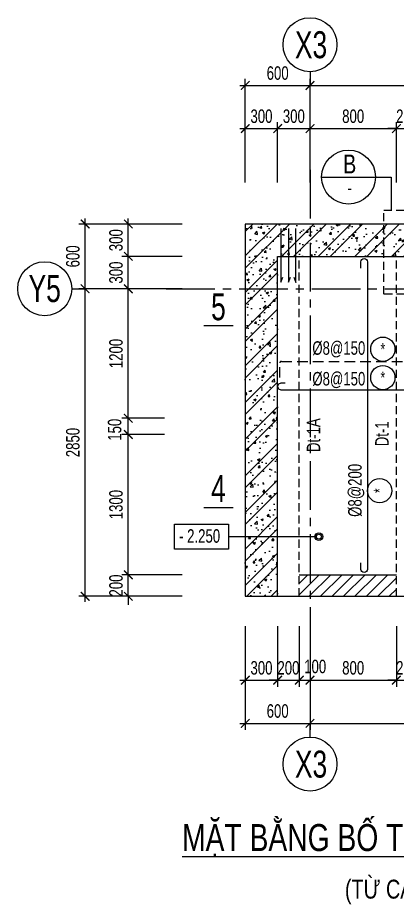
# Model space of a CAD drawing. Header units: millimetres. Extents: x -77370 to 109412, y -14880 to 214694.
# Drawn here: x 2522 to 6040, y 159253 to 167468 of the extents above; entities that cross this region are included whole.
import ezdxf
from ezdxf.enums import TextEntityAlignment as Align

# ---------------------------------------------------------------- set-up
doc = ezdxf.new("R2010")
doc.units = ezdxf.units.MM
doc.header["$LTSCALE"] = 300
doc.header["$MEASUREMENT"] = 0
doc.header["$PDMODE"] = 66
doc.linetypes.add('CENTER2', pattern=[1.125, 0.75, -0.125, 0.125, -0.125])
doc.linetypes.add('HIDDEN', pattern=[0.375, 0.25, -0.125])
doc.layers.get('0').update_dxf_attribs({"linetype": 'CONTINUOUS'})
doc.layers.get('DEFPOINTS').update_dxf_attribs({"linetype": 'CONTINUOUS'})
for name, color, linetype in [('CDC.01.AXIS', 160, 'CENTER2'), ('CDC.02.DIM', 1, 'CONTINUOUS'), ('CDC.03.BORDER', 3, 'CONTINUOUS'), ('CDC.05.STEEL', 4, 'CONTINUOUS'), ('CDC.06.TEXT', 2, 'CONTINUOUS'), ('CDC.09.COLUMN', 4, 'CONTINUOUS'), ('CDC.10.HATCH', 251, 'CONTINUOUS'), ('CDC.11.NOTE', 8, 'CONTINUOUS'), ('CDC.13.BEAM', 8, 'HIDDEN'), ('CDC.14.STEELNUM', 2, 'CONTINUOUS'), ('KCS_STEEL_BOTTOM', 4, 'CONTINUOUS'), ('KCS_STEEL_TOP', 4, 'HIDDEN'), ('KCS_TEXT', 2, 'CONTINUOUS')]:
    doc.layers.add(name, color=color, linetype=linetype)
doc.styles.add('KCS_SMTEXT', font='arial.ttf', dxfattribs={"width": 0.7})
doc.styles.add('SMTEXT', font='arial.ttf', dxfattribs={"width": 0.7})
doc.dimstyles.new('KCS_DIM50', dxfattribs={"dimscale": 2, "dimtxt": 62.5, "dimasz": 40, "dimexe": 30, "dimexo": 0, "dimgap": 25, "dimtad": 1, "dimdec": 0, "dimzin": 13, "dimdsep": 46, "dimtxsty": 'KCS_SMTEXT', "dimblk": 'ARCHTICK', "dimcen": 0, "dimdle": 25, "dimclrd": 1, "dimclre": 1, "dimclrt": 2, "dimadec": 0, "dimazin": 0, "dimtfac": 1, "dimtdec": 0, "dimtix": 1, "dimtmove": 2, "dimatfit": 3, "dimfxl": 1, "dimtolj": 1, "dimtzin": 13, "dimarcsym": 0})

# ---------------------------------------------------------------- blocks, each defined once
blk = doc.blocks.new('_ArchTick')
at = {"color": 0, "linetype": 'ByBlock', "const_width": 0.15}
blk.add_lwpolyline([(-0.5, -0.5), (0.5, 0.5)], dxfattribs=at)
blk = doc.blocks.new('*D740')
at = {"layer": 'CDC.02.DIM', "color": 1, "lineweight": -2, "transparency": 16777216}
for p, q in [((5231.3, 161829.8), (5231.3, 161269.8)), ((6031.3, 161829.8), (6031.3, 161269.8)), ((5181.3, 161329.8), (6081.3, 161329.8))]:
    blk.add_line(p, q, dxfattribs=at)
at = {"layer": 'DEFPOINTS', "color": 0, "transparency": 16777216}
for p in [(5231.3, 161829.8), (6031.3, 161829.8), (6031.3, 161329.8)]:
    blk.add_point(p, dxfattribs=at)
at = {"layer": 'CDC.02.DIM', "color": 1, "lineweight": -2, "transparency": 16777216, "xscale": 80, "yscale": 80, "zscale": 80, "rotation": 180}
blk.add_blockref('_ArchTick', (5231.3, 161329.8), dxfattribs=at)
at = {"layer": 'CDC.02.DIM', "color": 1, "lineweight": -2, "transparency": 16777216, "xscale": 80, "yscale": 80, "zscale": 80}
blk.add_blockref('_ArchTick', (6031.3, 161329.8), dxfattribs=at)
at = {"layer": 'CDC.02.DIM', "color": 2, "transparency": 16777216, "insert": (5631.3, 161443.6), "char_height": 125, "attachment_point": 5, "style": 'KCS_SMTEXT'}
blk.add_mtext('\\A1;800', dxfattribs=at)
blk = doc.blocks.new('*D742')
at = {"layer": 'CDC.02.DIM', "color": 1, "lineweight": -2, "transparency": 16777216}
for p, q in [((5231.3, 161829.8), (5231.3, 160869.8)), ((9791.3, 161829.8), (9791.3, 160869.8)), ((5181.3, 160929.8), (9841.3, 160929.8))]:
    blk.add_line(p, q, dxfattribs=at)
at = {"layer": 'DEFPOINTS', "color": 0, "transparency": 16777216}
for p in [(5231.3, 161829.8), (9791.3, 161829.8), (9791.3, 160929.8)]:
    blk.add_point(p, dxfattribs=at)
at = {"layer": 'CDC.02.DIM', "color": 1, "lineweight": -2, "transparency": 16777216, "xscale": 80, "yscale": 80, "zscale": 80, "rotation": 180}
blk.add_blockref('_ArchTick', (5231.3, 160929.8), dxfattribs=at)
at = {"layer": 'CDC.02.DIM', "color": 1, "lineweight": -2, "transparency": 16777216, "xscale": 80, "yscale": 80, "zscale": 80}
blk.add_blockref('_ArchTick', (9791.3, 160929.8), dxfattribs=at)
at = {"layer": 'CDC.02.DIM', "color": 2, "transparency": 16777216, "insert": (7511.3, 161043.6), "char_height": 125, "attachment_point": 5, "style": 'KCS_SMTEXT'}
blk.add_mtext('\\A1;4560', dxfattribs=at)
blk = doc.blocks.new('*D744')
at = {"layer": 'CDC.02.DIM', "color": 1, "lineweight": -2, "transparency": 16777216}
for p, q in [((4631.3, 161829.8), (4631.3, 161269.8)), ((4931.3, 161829.8), (4931.3, 161269.8)), ((4581.3, 161329.8), (4981.3, 161329.8))]:
    blk.add_line(p, q, dxfattribs=at)
at = {"layer": 'DEFPOINTS', "color": 0, "transparency": 16777216}
for p in [(4631.3, 161829.8), (4931.3, 161829.8), (4931.3, 161329.8)]:
    blk.add_point(p, dxfattribs=at)
at = {"layer": 'CDC.02.DIM', "color": 1, "lineweight": -2, "transparency": 16777216, "xscale": 80, "yscale": 80, "zscale": 80, "rotation": 180}
blk.add_blockref('_ArchTick', (4631.3, 161329.8), dxfattribs=at)
at = {"layer": 'CDC.02.DIM', "color": 1, "lineweight": -2, "transparency": 16777216, "xscale": 80, "yscale": 80, "zscale": 80}
blk.add_blockref('_ArchTick', (4931.3, 161329.8), dxfattribs=at)
at = {"layer": 'CDC.02.DIM', "color": 2, "transparency": 16777216, "insert": (4781.3, 161443.6), "char_height": 125, "attachment_point": 5, "style": 'KCS_SMTEXT'}
blk.add_mtext('\\A1;300', dxfattribs=at)
blk = doc.blocks.new('*D745')
at = {"layer": 'CDC.02.DIM', "color": 1, "lineweight": -2, "transparency": 16777216}
for p, q in [((6031.3, 161829.8), (6031.3, 161269.8)), ((6231.3, 161829.8), (6231.3, 161269.8)), ((6031.3, 161329.8), (5951.3, 161329.8)), ((6031.3, 161329.8), (6231.3, 161329.8)), ((6231.3, 161329.8), (6311.3, 161329.8))]:
    blk.add_line(p, q, dxfattribs=at)
at = {"layer": 'DEFPOINTS', "color": 0, "transparency": 16777216}
for p in [(6031.3, 161829.8), (6231.3, 161829.8), (6231.3, 161329.8)]:
    blk.add_point(p, dxfattribs=at)
at = {"layer": 'CDC.02.DIM', "color": 1, "lineweight": -2, "transparency": 16777216, "xscale": 80, "yscale": 80, "zscale": 80}
blk.add_blockref('_ArchTick', (6031.3, 161329.8), dxfattribs=at)
at = {"layer": 'CDC.02.DIM', "color": 1, "lineweight": -2, "transparency": 16777216, "xscale": 80, "yscale": 80, "zscale": 80, "rotation": 180}
blk.add_blockref('_ArchTick', (6231.3, 161329.8), dxfattribs=at)
at = {"layer": 'CDC.02.DIM', "color": 2, "transparency": 16777216, "insert": (6131.3, 161443.6), "char_height": 125, "attachment_point": 5, "style": 'KCS_SMTEXT'}
blk.add_mtext('\\A1;200', dxfattribs=at)
blk = doc.blocks.new('*D746')
at = {"layer": 'CDC.02.DIM', "color": 1, "lineweight": -2, "transparency": 16777216}
for p, q in [((4931.3, 161829.8), (4931.3, 161269.8)), ((5131.3, 161829.8), (5131.3, 161269.8)), ((4931.3, 161329.8), (4851.3, 161329.8)), ((4931.3, 161329.8), (5131.3, 161329.8)), ((5131.3, 161329.8), (5211.3, 161329.8))]:
    blk.add_line(p, q, dxfattribs=at)
at = {"layer": 'DEFPOINTS', "color": 0, "transparency": 16777216}
for p in [(4931.3, 161829.8), (5131.3, 161829.8), (5131.3, 161329.8)]:
    blk.add_point(p, dxfattribs=at)
at = {"layer": 'CDC.02.DIM', "color": 1, "lineweight": -2, "transparency": 16777216, "xscale": 80, "yscale": 80, "zscale": 80}
blk.add_blockref('_ArchTick', (4931.3, 161329.8), dxfattribs=at)
at = {"layer": 'CDC.02.DIM', "color": 1, "lineweight": -2, "transparency": 16777216, "xscale": 80, "yscale": 80, "zscale": 80, "rotation": 180}
blk.add_blockref('_ArchTick', (5131.3, 161329.8), dxfattribs=at)
at = {"layer": 'CDC.02.DIM', "color": 2, "transparency": 16777216, "insert": (5031.3, 161443.6), "char_height": 125, "attachment_point": 5, "style": 'KCS_SMTEXT'}
blk.add_mtext('\\A1;200', dxfattribs=at)
blk = doc.blocks.new('*D747')
at = {"layer": 'CDC.02.DIM', "color": 1, "lineweight": -2, "transparency": 16777216}
for p, q in [((4047.1, 164957), (3087.1, 164957)), ((3147.1, 162057), (3147.1, 165007)), ((4047.1, 162107), (3087.1, 162107))]:
    blk.add_line(p, q, dxfattribs=at)
at = {"layer": 'DEFPOINTS', "color": 0, "transparency": 16777216}
for p in [(3147.1, 164957), (4047.1, 164957), (4047.1, 162107)]:
    blk.add_point(p, dxfattribs=at)
at = {"layer": 'CDC.02.DIM', "color": 1, "lineweight": -2, "transparency": 16777216, "xscale": 80, "yscale": 80, "zscale": 80}
for p, rotation in [((3147.1, 164957), 90), ((3147.1, 162107), 270)]:
    blk.add_blockref('_ArchTick', p, dxfattribs=dict(at, rotation=rotation))
at = {"layer": 'CDC.02.DIM', "color": 2, "transparency": 16777216, "insert": (3033.3, 163532), "char_height": 125, "attachment_point": 5, "rotation": 90, "style": 'KCS_SMTEXT'}
blk.add_mtext('\\A1;2850', dxfattribs=at)
blk = doc.blocks.new('*D748')
at = {"layer": 'CDC.02.DIM', "color": 1, "lineweight": -2, "transparency": 16777216}
for p, q in [((3547.1, 162307), (3547.1, 162387)), ((4047.1, 162307), (3487.1, 162307)), ((3547.1, 162107), (3547.1, 162307)), ((4047.1, 162107), (3487.1, 162107)), ((3547.1, 162107), (3547.1, 162027))]:
    blk.add_line(p, q, dxfattribs=at)
at = {"layer": 'DEFPOINTS', "color": 0, "transparency": 16777216}
for p in [(3547.1, 162307), (4047.1, 162307), (4047.1, 162107)]:
    blk.add_point(p, dxfattribs=at)
at = {"layer": 'CDC.02.DIM', "color": 1, "lineweight": -2, "transparency": 16777216, "xscale": 80, "yscale": 80, "zscale": 80}
for p, rotation in [((3547.1, 162307), 270), ((3547.1, 162107), 90)]:
    blk.add_blockref('_ArchTick', p, dxfattribs=dict(at, rotation=rotation))
at = {"layer": 'CDC.02.DIM', "color": 2, "transparency": 16777216, "insert": (3433.3, 162207), "char_height": 125, "attachment_point": 5, "rotation": 90, "style": 'KCS_SMTEXT'}
blk.add_mtext('\\A1;200', dxfattribs=at)
blk = doc.blocks.new('*D749')
at = {"layer": 'CDC.02.DIM', "color": 1, "lineweight": -2, "transparency": 16777216}
for p, q in [((3547.1, 164907), (3547.1, 165307)), ((4047.1, 165257), (3487.1, 165257)), ((4047.1, 164957), (3487.1, 164957))]:
    blk.add_line(p, q, dxfattribs=at)
at = {"layer": 'DEFPOINTS', "color": 0, "transparency": 16777216}
for p in [(3547.1, 165257), (4047.1, 165257), (4047.1, 164957)]:
    blk.add_point(p, dxfattribs=at)
at = {"layer": 'CDC.02.DIM', "color": 1, "lineweight": -2, "transparency": 16777216, "xscale": 80, "yscale": 80, "zscale": 80}
for p, rotation in [((3547.1, 165257), 90), ((3547.1, 164957), 270)]:
    blk.add_blockref('_ArchTick', p, dxfattribs=dict(at, rotation=rotation))
at = {"layer": 'CDC.02.DIM', "color": 2, "transparency": 16777216, "insert": (3433.2, 165107), "char_height": 125, "attachment_point": 5, "rotation": 90, "style": 'KCS_SMTEXT'}
blk.add_mtext('\\A1;300', dxfattribs=at)
blk = doc.blocks.new('*D750')
at = {"layer": 'CDC.02.DIM', "color": 1, "lineweight": -2, "transparency": 16777216}
for p, q in [((3547.1, 163557), (3547.1, 163807)), ((3883.2, 163757), (3487.1, 163757)), ((3883.2, 163607), (3487.1, 163607))]:
    blk.add_line(p, q, dxfattribs=at)
at = {"layer": 'DEFPOINTS', "color": 0, "transparency": 16777216}
for p in [(3547.1, 163757), (3883.2, 163757), (3883.2, 163607)]:
    blk.add_point(p, dxfattribs=at)
at = {"layer": 'CDC.02.DIM', "color": 1, "lineweight": -2, "transparency": 16777216, "xscale": 80, "yscale": 80, "zscale": 80}
for p, rotation in [((3547.1, 163757), 90), ((3547.1, 163607), 270)]:
    blk.add_blockref('_ArchTick', p, dxfattribs=dict(at, rotation=rotation))
at = {"layer": 'CDC.02.DIM', "color": 2, "transparency": 16777216, "insert": (3420.8, 163650.5), "char_height": 125, "attachment_point": 5, "rotation": 90, "style": 'KCS_SMTEXT'}
blk.add_mtext('\\A1;150', dxfattribs=at)
blk = doc.blocks.new('*D751')
at = {"layer": 'CDC.02.DIM', "color": 1, "lineweight": -2, "transparency": 16777216}
for p, q in [((4047.1, 165557), (3487.1, 165557)), ((3547.1, 165207), (3547.1, 165607)), ((4047.1, 165257), (3487.1, 165257))]:
    blk.add_line(p, q, dxfattribs=at)
at = {"layer": 'DEFPOINTS', "color": 0, "transparency": 16777216}
for p in [(3547.1, 165557), (4047.1, 165557), (4047.1, 165257)]:
    blk.add_point(p, dxfattribs=at)
at = {"layer": 'CDC.02.DIM', "color": 1, "lineweight": -2, "transparency": 16777216, "xscale": 80, "yscale": 80, "zscale": 80}
for p, rotation in [((3547.1, 165557), 90), ((3547.1, 165257), 270)]:
    blk.add_blockref('_ArchTick', p, dxfattribs=dict(at, rotation=rotation))
at = {"layer": 'CDC.02.DIM', "color": 2, "transparency": 16777216, "insert": (3433.2, 165407), "char_height": 125, "attachment_point": 5, "rotation": 90, "style": 'KCS_SMTEXT'}
blk.add_mtext('\\A1;300', dxfattribs=at)
blk = doc.blocks.new('*D752')
at = {"layer": 'CDC.02.DIM', "color": 1, "lineweight": -2, "transparency": 16777216}
for p, q in [((3883.2, 164957), (3487.1, 164957)), ((3547.1, 163707), (3547.1, 165007)), ((3883.2, 163757), (3487.1, 163757))]:
    blk.add_line(p, q, dxfattribs=at)
at = {"layer": 'DEFPOINTS', "color": 0, "transparency": 16777216}
for p in [(3547.1, 164957), (3883.2, 164957), (3883.2, 163757)]:
    blk.add_point(p, dxfattribs=at)
at = {"layer": 'CDC.02.DIM', "color": 1, "lineweight": -2, "transparency": 16777216, "xscale": 80, "yscale": 80, "zscale": 80}
for p, rotation in [((3547.1, 164957), 90), ((3547.1, 163757), 270)]:
    blk.add_blockref('_ArchTick', p, dxfattribs=dict(at, rotation=rotation))
at = {"layer": 'CDC.02.DIM', "color": 2, "transparency": 16777216, "insert": (3433.3, 164357), "char_height": 125, "attachment_point": 5, "rotation": 90, "style": 'KCS_SMTEXT'}
blk.add_mtext('\\A1;1200', dxfattribs=at)
blk = doc.blocks.new('*D753')
at = {"layer": 'CDC.02.DIM', "color": 1, "lineweight": -2, "transparency": 16777216}
for p, q in [((3547.1, 162257), (3547.1, 163657)), ((3883.2, 163607), (3487.1, 163607)), ((3883.2, 162307), (3487.1, 162307))]:
    blk.add_line(p, q, dxfattribs=at)
at = {"layer": 'DEFPOINTS', "color": 0, "transparency": 16777216}
for p in [(3547.1, 163607), (3883.2, 163607), (3883.2, 162307)]:
    blk.add_point(p, dxfattribs=at)
at = {"layer": 'CDC.02.DIM', "color": 1, "lineweight": -2, "transparency": 16777216, "xscale": 80, "yscale": 80, "zscale": 80}
for p, rotation in [((3547.1, 163607), 90), ((3547.1, 162307), 270)]:
    blk.add_blockref('_ArchTick', p, dxfattribs=dict(at, rotation=rotation))
at = {"layer": 'CDC.02.DIM', "color": 2, "transparency": 16777216, "insert": (3433.2, 162957), "char_height": 125, "attachment_point": 5, "rotation": 90, "style": 'KCS_SMTEXT'}
blk.add_mtext('\\A1;1300', dxfattribs=at)
blk = doc.blocks.new('*D754')
at = {"layer": 'CDC.02.DIM', "color": 1, "lineweight": -2, "transparency": 16777216}
for p, q in [((4047.1, 165557), (3087.1, 165557)), ((3147.1, 164907), (3147.1, 165607)), ((4047.1, 164957), (3087.1, 164957))]:
    blk.add_line(p, q, dxfattribs=at)
at = {"layer": 'DEFPOINTS', "color": 0, "transparency": 16777216}
for p in [(3147.1, 165557), (4047.1, 165557), (4047.1, 164957)]:
    blk.add_point(p, dxfattribs=at)
at = {"layer": 'CDC.02.DIM', "color": 1, "lineweight": -2, "transparency": 16777216, "xscale": 80, "yscale": 80, "zscale": 80}
for p, rotation in [((3147.1, 165557), 90), ((3147.1, 164957), 270)]:
    blk.add_blockref('_ArchTick', p, dxfattribs=dict(at, rotation=rotation))
at = {"layer": 'CDC.02.DIM', "color": 2, "transparency": 16777216, "insert": (3033.3, 165257), "char_height": 125, "attachment_point": 5, "rotation": 90, "style": 'KCS_SMTEXT'}
blk.add_mtext('\\A1;600', dxfattribs=at)
blk = doc.blocks.new('*D755')
at = {"layer": 'CDC.02.DIM', "color": 1, "lineweight": -2, "transparency": 16777216}
for p, q in [((4631.3, 161829.8), (4631.3, 160869.8)), ((5231.3, 161829.8), (5231.3, 160869.8)), ((4581.3, 160929.8), (5281.3, 160929.8))]:
    blk.add_line(p, q, dxfattribs=at)
at = {"layer": 'DEFPOINTS', "color": 0, "transparency": 16777216}
for p in [(4631.3, 161829.8), (5231.3, 161829.8), (5231.3, 160929.8)]:
    blk.add_point(p, dxfattribs=at)
at = {"layer": 'CDC.02.DIM', "color": 1, "lineweight": -2, "transparency": 16777216, "xscale": 80, "yscale": 80, "zscale": 80, "rotation": 180}
blk.add_blockref('_ArchTick', (4631.3, 160929.8), dxfattribs=at)
at = {"layer": 'CDC.02.DIM', "color": 1, "lineweight": -2, "transparency": 16777216, "xscale": 80, "yscale": 80, "zscale": 80}
blk.add_blockref('_ArchTick', (5231.3, 160929.8), dxfattribs=at)
at = {"layer": 'CDC.02.DIM', "color": 2, "transparency": 16777216, "insert": (4931.3, 161043.6), "char_height": 125, "attachment_point": 5, "style": 'KCS_SMTEXT'}
blk.add_mtext('\\A1;600', dxfattribs=at)
blk = doc.blocks.new('*D756')
at = {"layer": 'CDC.02.DIM', "color": 1, "lineweight": -2, "transparency": 16777216}
for p, q in [((5181.3, 166441.1), (6081.3, 166441.1)), ((5231.3, 165941.1), (5231.3, 166501.1)), ((6031.3, 165941.1), (6031.3, 166501.1))]:
    blk.add_line(p, q, dxfattribs=at)
at = {"layer": 'DEFPOINTS', "color": 0, "transparency": 16777216}
for p in [(6031.3, 166441.1), (5231.3, 165941.1), (6031.3, 165941.1)]:
    blk.add_point(p, dxfattribs=at)
at = {"layer": 'CDC.02.DIM', "color": 1, "lineweight": -2, "transparency": 16777216, "xscale": 80, "yscale": 80, "zscale": 80, "rotation": 180}
blk.add_blockref('_ArchTick', (5231.3, 166441.1), dxfattribs=at)
at = {"layer": 'CDC.02.DIM', "color": 1, "lineweight": -2, "transparency": 16777216, "xscale": 80, "yscale": 80, "zscale": 80}
blk.add_blockref('_ArchTick', (6031.3, 166441.1), dxfattribs=at)
at = {"layer": 'CDC.02.DIM', "color": 2, "transparency": 16777216, "insert": (5631.3, 166554.9), "char_height": 125, "attachment_point": 5, "style": 'KCS_SMTEXT'}
blk.add_mtext('\\A1;800', dxfattribs=at)
blk = doc.blocks.new('*D758')
at = {"layer": 'CDC.02.DIM', "color": 1, "lineweight": -2, "transparency": 16777216}
for p, q in [((5231.3, 165941.1), (5231.3, 166901.1)), ((9811.3, 165941.1), (9811.3, 166901.1)), ((5181.3, 166841.1), (9861.3, 166841.1))]:
    blk.add_line(p, q, dxfattribs=at)
at = {"layer": 'DEFPOINTS', "color": 0, "transparency": 16777216}
for p in [(9811.3, 166841.1), (5231.3, 165941.1), (9811.3, 165941.1)]:
    blk.add_point(p, dxfattribs=at)
at = {"layer": 'CDC.02.DIM', "color": 1, "lineweight": -2, "transparency": 16777216, "xscale": 80, "yscale": 80, "zscale": 80, "rotation": 180}
blk.add_blockref('_ArchTick', (5231.3, 166841.1), dxfattribs=at)
at = {"layer": 'CDC.02.DIM', "color": 1, "lineweight": -2, "transparency": 16777216, "xscale": 80, "yscale": 80, "zscale": 80}
blk.add_blockref('_ArchTick', (9811.3, 166841.1), dxfattribs=at)
at = {"layer": 'CDC.02.DIM', "color": 2, "transparency": 16777216, "insert": (7521.3, 166954.9), "char_height": 125, "attachment_point": 5, "style": 'KCS_SMTEXT'}
blk.add_mtext('\\A1;4580', dxfattribs=at)
blk = doc.blocks.new('*D760')
at = {"layer": 'CDC.02.DIM', "color": 1, "lineweight": -2, "transparency": 16777216}
for p, q in [((4581.3, 166441.1), (4981.3, 166441.1)), ((4631.3, 165941.1), (4631.3, 166501.1)), ((4931.3, 165941.1), (4931.3, 166501.1))]:
    blk.add_line(p, q, dxfattribs=at)
at = {"layer": 'DEFPOINTS', "color": 0, "transparency": 16777216}
for p in [(4931.3, 166441.1), (4631.3, 165941.1), (4931.3, 165941.1)]:
    blk.add_point(p, dxfattribs=at)
at = {"layer": 'CDC.02.DIM', "color": 1, "lineweight": -2, "transparency": 16777216, "xscale": 80, "yscale": 80, "zscale": 80, "rotation": 180}
blk.add_blockref('_ArchTick', (4631.3, 166441.1), dxfattribs=at)
at = {"layer": 'CDC.02.DIM', "color": 1, "lineweight": -2, "transparency": 16777216, "xscale": 80, "yscale": 80, "zscale": 80}
blk.add_blockref('_ArchTick', (4931.3, 166441.1), dxfattribs=at)
at = {"layer": 'CDC.02.DIM', "color": 2, "transparency": 16777216, "insert": (4781.3, 166555), "char_height": 125, "attachment_point": 5, "style": 'KCS_SMTEXT'}
blk.add_mtext('\\A1;300', dxfattribs=at)
blk = doc.blocks.new('*D761')
at = {"layer": 'CDC.02.DIM', "color": 1, "lineweight": -2, "transparency": 16777216}
for p, q in [((6031.3, 166441.1), (5951.3, 166441.1)), ((6031.3, 165941.1), (6031.3, 166501.1)), ((6031.3, 166441.1), (6231.3, 166441.1)), ((6231.3, 165941.1), (6231.3, 166501.1)), ((6231.3, 166441.1), (6311.3, 166441.1))]:
    blk.add_line(p, q, dxfattribs=at)
at = {"layer": 'DEFPOINTS', "color": 0, "transparency": 16777216}
for p in [(6231.3, 166441.1), (6031.3, 165941.1), (6231.3, 165941.1)]:
    blk.add_point(p, dxfattribs=at)
at = {"layer": 'CDC.02.DIM', "color": 1, "lineweight": -2, "transparency": 16777216, "xscale": 80, "yscale": 80, "zscale": 80}
blk.add_blockref('_ArchTick', (6031.3, 166441.1), dxfattribs=at)
at = {"layer": 'CDC.02.DIM', "color": 1, "lineweight": -2, "transparency": 16777216, "xscale": 80, "yscale": 80, "zscale": 80, "rotation": 180}
blk.add_blockref('_ArchTick', (6231.3, 166441.1), dxfattribs=at)
at = {"layer": 'CDC.02.DIM', "color": 2, "transparency": 16777216, "insert": (6131.3, 166554.9), "char_height": 125, "attachment_point": 5, "style": 'KCS_SMTEXT'}
blk.add_mtext('\\A1;200', dxfattribs=at)
blk = doc.blocks.new('*D762')
at = {"layer": 'CDC.02.DIM', "color": 1, "lineweight": -2, "transparency": 16777216}
for p, q in [((4881.3, 166441.1), (5281.3, 166441.1)), ((4931.3, 165941.1), (4931.3, 166501.1)), ((5231.3, 165941.1), (5231.3, 166501.1))]:
    blk.add_line(p, q, dxfattribs=at)
at = {"layer": 'DEFPOINTS', "color": 0, "transparency": 16777216}
for p in [(5231.3, 166441.1), (4931.3, 165941.1), (5231.3, 165941.1)]:
    blk.add_point(p, dxfattribs=at)
at = {"layer": 'CDC.02.DIM', "color": 1, "lineweight": -2, "transparency": 16777216, "xscale": 80, "yscale": 80, "zscale": 80, "rotation": 180}
blk.add_blockref('_ArchTick', (4931.3, 166441.1), dxfattribs=at)
at = {"layer": 'CDC.02.DIM', "color": 1, "lineweight": -2, "transparency": 16777216, "xscale": 80, "yscale": 80, "zscale": 80}
blk.add_blockref('_ArchTick', (5231.3, 166441.1), dxfattribs=at)
at = {"layer": 'CDC.02.DIM', "color": 2, "transparency": 16777216, "insert": (5081.3, 166555), "char_height": 125, "attachment_point": 5, "style": 'KCS_SMTEXT'}
blk.add_mtext('\\A1;300', dxfattribs=at)
blk = doc.blocks.new('*D763')
at = {"layer": 'CDC.02.DIM', "color": 1, "lineweight": -2, "transparency": 16777216}
for p, q in [((4631.3, 165941.1), (4631.3, 166901.1)), ((5231.3, 165941.1), (5231.3, 166901.1)), ((4581.3, 166841.1), (5281.3, 166841.1))]:
    blk.add_line(p, q, dxfattribs=at)
at = {"layer": 'DEFPOINTS', "color": 0, "transparency": 16777216}
for p in [(5231.3, 166841.1), (4631.3, 165941.1), (5231.3, 165941.1)]:
    blk.add_point(p, dxfattribs=at)
at = {"layer": 'CDC.02.DIM', "color": 1, "lineweight": -2, "transparency": 16777216, "xscale": 80, "yscale": 80, "zscale": 80, "rotation": 180}
blk.add_blockref('_ArchTick', (4631.3, 166841.1), dxfattribs=at)
at = {"layer": 'CDC.02.DIM', "color": 1, "lineweight": -2, "transparency": 16777216, "xscale": 80, "yscale": 80, "zscale": 80}
blk.add_blockref('_ArchTick', (5231.3, 166841.1), dxfattribs=at)
at = {"layer": 'CDC.02.DIM', "color": 2, "transparency": 16777216, "insert": (4931.3, 166954.9), "char_height": 125, "attachment_point": 5, "style": 'KCS_SMTEXT'}
blk.add_mtext('\\A1;600', dxfattribs=at)
blk = doc.blocks.new('*D572')
at = {"layer": 'CDC.02.DIM', "color": 1, "lineweight": -2, "transparency": 16777216}
for p, q in [((5131.3, 161829.8), (5131.3, 161269.8)), ((5231.3, 161829.8), (5231.3, 161269.8)), ((5081.3, 161329.8), (5281.3, 161329.8))]:
    blk.add_line(p, q, dxfattribs=at)
at = {"layer": 'DEFPOINTS', "color": 0, "transparency": 16777216}
for p in [(5131.3, 161829.8), (5231.3, 161829.8), (5231.3, 161329.8)]:
    blk.add_point(p, dxfattribs=at)
at = {"layer": 'CDC.02.DIM', "color": 1, "lineweight": -2, "transparency": 16777216, "xscale": 80, "yscale": 80, "zscale": 80, "rotation": 180}
blk.add_blockref('_ArchTick', (5131.3, 161329.8), dxfattribs=at)
at = {"layer": 'CDC.02.DIM', "color": 1, "lineweight": -2, "transparency": 16777216, "xscale": 80, "yscale": 80, "zscale": 80}
blk.add_blockref('_ArchTick', (5231.3, 161329.8), dxfattribs=at)
at = {"layer": 'CDC.02.DIM', "color": 2, "transparency": 16777216, "insert": (5279.2, 161456.1), "char_height": 125, "attachment_point": 5, "style": 'KCS_SMTEXT'}
blk.add_mtext('\\A1;100', dxfattribs=at)

msp = doc.modelspace()

# ---------------------------------------------------------------- hatches: boundary and pattern name
at = {"layer": 'CDC.09.COLUMN'}
h = msp.add_hatch(dxfattribs=at)
h.set_pattern_fill('BETONG', color=8, scale=30)
h.set_pattern_definition([(45, (-337169.2, 23373.38), (-169.70563, 169.70563), []), (45, (-337056.7, 23373.38), (-169.70563, 169.70563), []), (50, (-337169.2, 23373.38), (215.178055, -18.82564), [22.5, -247.5]), (355, (-337169.2, 23373.38), (-41.6254, 225.65764), [18, -198]), (100.4514, (-337151.27, 23371.81), (173.55281, 206.83186), [19.12206, -210.34263]), (46.1842, (-337169.2, 23433.38), (320.17231, -49.6557), [33.75, -371.25]), (96.6356, (-337142.52, 23429.24), (280.3988, 292.23536), [28.6831, -315.5139]), (351.1842, (-337169.2, 23433.38), (280.39858, 292.23558), [27, -297]), (21, (-337139.2, 23418.38), (179.072116, -120.78567), [22.5, -247.5]), (326, (-337139.2, 23418.38), (72.9946, 217.54501), [18, -198]), (71.4514, (-337124.28, 23408.32), (252.06679, 96.75915), [19.12206, -210.34263]), (37.5, (-337169.2, 23373.38), (3.647957, 99.868156), [0, -195.6, 0, -201, 0, -198.75]), (7.5, (-337169.2, 23373.38), (78.92086, 118.323514), [0, -114.6, 0, -191.1, 0, -75.75]), (327.5, (-337236.1, 23373.38), (160.14673, -6.766462), [0, -75, 0, -234, 0, -310.5]), (317.5, (-337266.1, 23373.38), (174.95585, 30.031495), [0, -97.5, 0, -155.4, 0, -220.5])])
h.paths.add_polyline_path([(4931.3, 165257), (7631.3, 165257), (7631.3, 165557), (4631.3, 165557), (4631.3, 162107), (4931.3, 162107)])
at = {"layer": 'CDC.10.HATCH'}
h = msp.add_hatch(dxfattribs=at)
h.set_pattern_fill('ANSI31', color=256, scale=600, style=0)
h.set_pattern_definition([(45, (-2475771.52, 1345162.72), (-53.0330086, 53.0330086), [])])
h.paths.add_polyline_path([(6031.3, 162307), (5231.3, 162307), (5231.3, 162107), (6031.3, 162107)])
h.paths.add_polyline_path([(9153.5, 162194.5), (9106.6, 162194.5), (9191, 162307), (6231.3, 162307), (6231.3, 162107), (9153.5, 162107)])
h.paths.add_polyline_path([(5131.3, 162307), (5131.3, 162107), (5231.3, 162107), (5231.3, 162307)])

# ---------------------------------------------------------------- linework, layer by layer
at = {"layer": 'CDC.01.AXIS', "ltscale": 2}
for p, q in [((5231.3, 166057.9), (5231.3, 161653.7)), ((5231.3, 166057.9), (5231.3, 161653.7)), ((3899.2, 164957), (10861.2, 164957))]:
    msp.add_line(p, q, dxfattribs=at)
at = {"layer": 'CDC.02.DIM', "linetype": 'ByBlock'}
msp.add_line((4475.7, 162660), (5277.5, 162660), dxfattribs=at)
msp.add_lwpolyline([(3974.5, 162775.4), (4475.7, 162775.4), (4475.7, 162544.7), (3974.5, 162544.7)], close=True, dxfattribs=at)
at = {"layer": 'CDC.02.DIM'}
for centre in [(5231.3, 167218.4), (2772.1, 164957), (5231.3, 160552.5)]:
    msp.add_circle(centre, 250, dxfattribs=at)
at = {"layer": 'CDC.03.BORDER'}
for p, q in [((5131.3, 162307), (6031.3, 162307)), ((4931.3, 162107), (9153.5, 162107))]:
    msp.add_line(p, q, dxfattribs=at)
at = {"layer": 'CDC.05.STEEL'}
for points in [[(4961.2, 165516.7), (4961.2, 165016.7), (4980.4, 165063.9)], [(5031.2, 165516.7), (5031.2, 165016.7), (5050.4, 165063.9)], [(5080.7, 165063.9), (5101.2, 165015.3), (5101.2, 165516.7)]]:
    msp.add_lwpolyline(points, dxfattribs=at)
at = {"layer": 'CDC.06.TEXT', "color": 8}
msp.add_line((5338.4, 165991.7), (5838.4, 165991.7), dxfattribs=at)
msp.add_circle((5588.4, 165991.7), 250, dxfattribs=at)
at = {"layer": 'CDC.09.COLUMN'}
msp.add_lwpolyline([(4631.3, 162107), (4931.3, 162107), (4931.3, 165257), (7631.3, 165257), (7631.3, 165557), (4631.3, 165557)], close=True, dxfattribs=at)
at = {"layer": 'CDC.11.NOTE'}
msp.add_lwpolyline([(5838.4, 165991.7), (5982.7, 165991.7), (5982.7, 165685.5)], dxfattribs=at)
at = {"layer": 'CDC.11.NOTE', "linetype": 'HIDDEN'}
msp.add_lwpolyline([(5915.8, 165685.5), (6332.5, 165685.5), (6332.5, 164907.2), (5915.8, 164907.2)], close=True, dxfattribs=at)
at = {"layer": 'CDC.11.NOTE', "color": 3}
msp.add_circle((5313.5, 162660), 36, dxfattribs=at)
at = {"layer": 'CDC.11.NOTE', "color": 1}
msp.add_circle((5313.5, 162660), 23, dxfattribs=at)
at = {"layer": 'CDC.13.BEAM'}
for p, q in [((4931.3, 162107), (4931.3, 165257)), ((5131.3, 162107), (5131.3, 165257)), ((6031.3, 162107), (6031.3, 165257)), ((4931.3, 162107), (10243.4, 162107))]:
    msp.add_line(p, q, dxfattribs=at)
at = {"layer": 'CDC.14.STEELNUM', "color": 8}
for centre in [(5906.2, 164396.7), (5906.2, 164133.9), (5876.2, 163085.7)]:
    msp.add_circle(centre, 112.5, dxfattribs=at)
at = {"layer": 'KCS_STEEL_BOTTOM'}
for points in [[(5703.7, 165147), (5703.7, 165207, -1), (5763.7, 165207), (5763.7, 162357, -1), (5703.7, 162357), (5703.7, 162417)], [(5001.3, 164081.4), (4961.3, 164081.4, 1.001743), (4961.4, 164021.4), (6181.3, 164021.4, 1), (6181.3, 164081.4), (6141.3, 164081.4)]]:
    msp.add_lwpolyline(points, format="xyb", dxfattribs=at)
at = {"layer": 'KCS_STEEL_TOP', "ltscale": 1.3}
msp.add_lwpolyline([(4951.3, 164134.2), (4951.3, 164269.2, -0.414214), (4966.3, 164284.2), (6196.3, 164284.2, -0.414214), (6211.3, 164269.2), (6211.3, 164134.2)], format="xyb", dxfattribs=at)
at = {"layer": 'KCS_TEXT', "color": 1}
for p, q in [((5231.3, 166968.5), (5231.3, 166843.5)), ((5231.3, 166968.5), (5231.3, 166843.5)), ((3022.1, 164957), (3147.1, 164957)), ((5231.3, 160802.3), (5231.3, 160927.3)), ((5231.3, 160802.3), (5231.3, 160927.3))]:
    msp.add_line(p, q, dxfattribs=at)

# ---------------------------------------------------------------- texts
at = {"layer": 'CDC.02.DIM', "color": 4, "style": 'KCS_SMTEXT', "width": 0.7}
for p in [(5240.8, 167218.4), (5240.8, 160552.5)]:
    msp.add_text('X3', height=250, dxfattribs=at).set_placement(p, align=Align.MIDDLE)
at = {"layer": 'CDC.02.DIM', "color": 2, "linetype": 'ByBlock', "style": 'KCS_SMTEXT', "width": 0.7}
msp.add_text('- 2.250', height=125, rotation=360, dxfattribs=at).set_placement((4017.7, 162603.7))
at = {"layer": 'CDC.06.TEXT', "style": 'SMTEXT', "width": 0.75}
for s, height, p in [('B', 175, (5598.8, 166112.8)), ('-', 125, (5598.8, 165892.4))]:
    msp.add_text(s, height=height, dxfattribs=at).set_placement(p, align=Align.MIDDLE_CENTER)
at = {"layer": 'CDC.06.TEXT', "color": 4, "style": 'KCS_SMTEXT', "width": 0.7}
msp.add_text('Y5', height=250, dxfattribs=at).set_placement((2772.1, 164957), align=Align.MIDDLE)
at = {"layer": 'CDC.06.TEXT', "color": 4, "linetype": 'ByBlock', "style": 'KCS_SMTEXT', "width": 0.7}
for s, p in [('%%U 5 ', (4382.3, 164788.5, -31924.4)), ('%%U 4 ', (4382.3, 163106, -31924.4))]:
    msp.add_text(s, height=250, dxfattribs=at).set_placement(p, align=Align.MIDDLE)
at = {"layer": 'CDC.06.TEXT', "style": 'KCS_SMTEXT', "width": 0.7}
for p in [(5498.1, 164398.4), (5498.2, 164113.9)]:
    msp.add_text('%%C8@150', height=125, dxfattribs=at).set_placement(p, align=Align.MIDDLE)
at = {"layer": 'CDC.06.TEXT', "linetype": 'ByBlock', "style": 'KCS_SMTEXT', "width": 0.7}
for s, p in [('Dt-1A', (5325.7, 163443.8)), ('Dt-1', (5960, 163497.7))]:
    msp.add_text(s, height=125, rotation=90, dxfattribs=at).set_placement(p)
at = {"layer": 'CDC.06.TEXT', "style": 'KCS_SMTEXT', "width": 0.7}
msp.add_text('%%C8@200', height=125, rotation=90, dxfattribs=at).set_placement((5656.5, 163089), align=Align.MIDDLE)
at = {"layer": 'CDC.06.TEXT', "color": 4, "style": 'KCS_SMTEXT', "width": 0.75}
for s, height, p in [('%%UMẶT BẰNG BỐ TRÍ THÉP THANG SỐ 2 - TẦNG HẦM 1', 250, (7333.9, 159881.8)), ('(TỪ CAO ĐỘ -4.500 ĐẾN CAO ĐỘ %%P0.000)', 175, (7333.9, 159393.7))]:
    msp.add_text(s, height=height, rotation=360, dxfattribs=at).set_placement(p, align=Align.MIDDLE)
at = {"layer": 'CDC.14.STEELNUM', "style": 'KCS_SMTEXT', "width": 0.7}
for p in [(5906.2, 164396.7), (5906.2, 164133.9)]:
    msp.add_text('*', height=112.5, dxfattribs=at).set_placement(p, align=Align.MIDDLE)
msp.add_text('*', height=112.5, rotation=90, dxfattribs=at).set_placement((5876.2, 163085.7), align=Align.MIDDLE)

# ---------------------------------------------------------------- dimensions: what is measured, and where the dimension line sits
at = {"layer": 'CDC.02.DIM'}
for base, p1, p2, picture, middle in [((5231.3, 166841.1), (4631.3, 165941.1), (5231.3, 165941.1), '*D763', (4931.3, 166954.9)), ((9811.3, 166841.1), (5231.3, 165941.1), (9811.3, 165941.1), '*D758', (7521.3, 166954.9)), ((4931.3, 166441.1), (4631.3, 165941.1), (4931.3, 165941.1), '*D760', (4781.3, 166555)), ((5231.3, 166441.1), (4931.3, 165941.1), (5231.3, 165941.1), '*D762', (5081.3, 166555)), ((6031.3, 166441.1), (5231.3, 165941.1), (6031.3, 165941.1), '*D756', (5631.3, 166554.9)), ((6231.3, 166441.1), (6031.3, 165941.1), (6231.3, 165941.1), '*D761', (6131.3, 166554.9)), ((4931.3, 161329.8), (4631.3, 161829.8), (4931.3, 161829.8), '*D744', (4781.3, 161443.6)), ((5231.3, 160929.8), (4631.3, 161829.8), (5231.3, 161829.8), '*D755', (4931.3, 161043.6)), ((5131.3, 161329.8), (4931.3, 161829.8), (5131.3, 161829.8), '*D746', (5031.3, 161443.6)), ((6031.3, 161329.8), (5231.3, 161829.8), (6031.3, 161829.8), '*D740', (5631.3, 161443.6)), ((9791.3, 160929.8), (5231.3, 161829.8), (9791.3, 161829.8), '*D742', (7511.3, 161043.6)), ((6231.3, 161329.8), (6031.3, 161829.8), (6231.3, 161829.8), '*D745', (6131.3, 161443.6))]:
    dim = msp.add_linear_dim(base=base, p1=p1, p2=p2, dimstyle='KCS_DIM50', dxfattribs=at)
    dim.commit()
    dim.dimension.update_dxf_attribs({"geometry": picture, "text_midpoint": middle})
for base, p1, p2, picture, middle in [((3147.1, 165557), (4047.1, 164957), (4047.1, 165557), '*D754', (3033.3, 165257)), ((3547.1, 165557), (4047.1, 165257), (4047.1, 165557), '*D751', (3433.2, 165407)), ((3547.1, 165257), (4047.1, 164957), (4047.1, 165257), '*D749', (3433.2, 165107)), ((3147.1, 164957), (4047.1, 162107), (4047.1, 164957), '*D747', (3033.3, 163532)), ((3547.1, 164957), (3883.2, 163757), (3883.2, 164957), '*D752', (3433.3, 164357)), ((3547.1, 163607), (3883.2, 162307), (3883.2, 163607), '*D753', (3433.2, 162957)), ((3547.1, 162307), (4047.1, 162107), (4047.1, 162307), '*D748', (3433.3, 162207))]:
    dim = msp.add_linear_dim(base=base, p1=p1, p2=p2, angle=90, dimstyle='KCS_DIM50', dxfattribs=at)
    dim.commit()
    dim.dimension.update_dxf_attribs({"geometry": picture, "text_midpoint": middle})
dim = msp.add_linear_dim(base=(3547.1, 163757), p1=(3883.2, 163607), p2=(3883.2, 163757), angle=90, dimstyle='KCS_DIM50', dxfattribs=at)
dim.commit()
dim.dimension.update_dxf_attribs({"geometry": '*D750', "text_midpoint": (3420.8, 163650.5), "dimtype": 160})
dim = msp.add_linear_dim(base=(5231.3, 161329.8), p1=(5131.3, 161829.8), p2=(5231.3, 161829.8), dimstyle='KCS_DIM50', dxfattribs=at)
dim.commit()
dim.dimension.update_dxf_attribs({"geometry": '*D572', "text_midpoint": (5279.2, 161456.1), "dimtype": 160})

doc.saveas('drawing.dxf')
